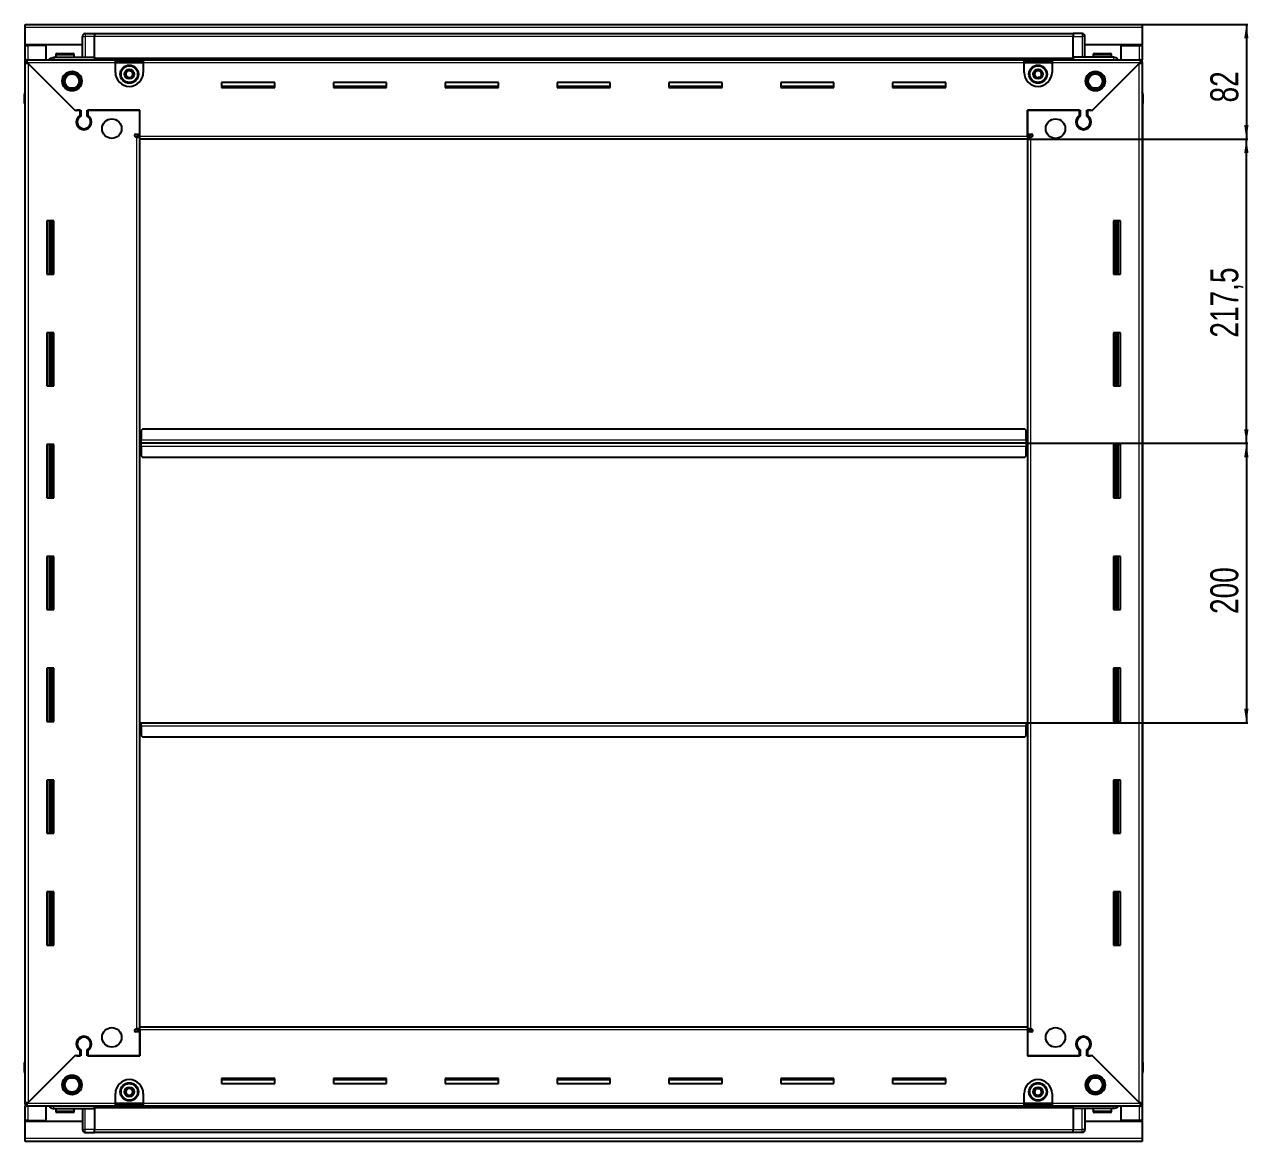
# Model space of a CAD drawing. Header units: millimetres. Extents: x 834 to 4245, y -510 to 2026.
# Drawn here: x 3369 to 4245, y 1077 to 1876 of the extents above; entities that cross this region are included whole.
import ezdxf

# ---------------------------------------------------------------- set-up
doc = ezdxf.new("R2010")
doc.units = ezdxf.units.MM
doc.layers.add('FORMAT', color=7, linetype='Continuous')
doc.styles.add('SLDTEXTSTYLE0', font='TXT', dxfattribs={"width": 0.75})
doc.dimstyles.new('SLDDIMSTYLE0', dxfattribs={"dimtxt": 20, "dimasz": 10, "dimexe": 0, "dimexo": 0.0625, "dimgap": 5, "dimtad": 2, "dimdec": 1, "dimrnd": 1e-09, "dimzin": 12, "dimdsep": 46, "dimtxsty": 'SLDTEXTSTYLE0', "dimsah": 1, "dimcen": 0.09, "dimadec": 0, "dimazin": 3, "dimtfac": 1, "dimtofl": 0, "dimtmove": 0, "dimatfit": 3, "dimfxl": 0, "dimfrac": 2, "dimtolj": 1, "dimtzin": 12, "dimarcsym": 0})

# ---------------------------------------------------------------- blocks, each defined once
blk = doc.blocks.new('_D_5')
at = {"layer": 'FORMAT'}
for p, q in [((4168.98, 1876.26), (4244.47, 1876.26)), ((4243.47, 1876.26), (4243.47, 1794.26)), ((4086.98, 1794.26), (4244.47, 1794.26))]:
    blk.add_line(p, q, dxfattribs=at)
for points in [[(4243.47, 1876.26), (4241.93, 1866.26), (4245.01, 1866.26)], [(4243.47, 1794.26), (4245.01, 1804.26), (4241.93, 1804.26)]]:
    blk.add_solid(points, dxfattribs=at)
at = {"layer": 'FORMAT', "insert": (4217.69, 1820.48), "char_height": 20, "attachment_point": 1, "rotation": 90, "style": 'SLDTEXTSTYLE0'}
blk.add_mtext('82', dxfattribs=at)
blk = doc.blocks.new('_D_6')
at = {"layer": 'FORMAT'}
for p, q in [((4086.98, 1794.26), (4244.47, 1794.26)), ((4243.47, 1576.76), (4243.47, 1794.26)), ((4085.98, 1576.76), (4244.47, 1576.76))]:
    blk.add_line(p, q, dxfattribs=at)
for points in [[(4243.47, 1794.26), (4241.93, 1784.26), (4245.01, 1784.26)], [(4243.47, 1576.76), (4245.01, 1586.76), (4241.93, 1586.76)]]:
    blk.add_solid(points, dxfattribs=at)
at = {"layer": 'FORMAT', "insert": (4217.69, 1652.26), "char_height": 20, "attachment_point": 1, "rotation": 90, "style": 'SLDTEXTSTYLE0'}
blk.add_mtext('217,5', dxfattribs=at)
blk = doc.blocks.new('_D_7')
at = {"layer": 'FORMAT'}
for p, q in [((4085.98, 1576.76), (4244.47, 1576.76)), ((4243.47, 1576.76), (4243.47, 1376.76)), ((4085.98, 1376.76), (4244.47, 1376.76))]:
    blk.add_line(p, q, dxfattribs=at)
for points in [[(4243.47, 1576.76), (4241.93, 1566.76), (4245.01, 1566.76)], [(4243.47, 1376.76), (4245.01, 1386.76), (4241.93, 1386.76)]]:
    blk.add_solid(points, dxfattribs=at)
at = {"layer": 'FORMAT', "insert": (4217.69, 1454.59), "char_height": 20, "attachment_point": 1, "rotation": 90, "style": 'SLDTEXTSTYLE0'}
blk.add_mtext('200', dxfattribs=at)

msp = doc.modelspace()

# ---------------------------------------------------------------- linework, layer by layer
at = {"color": 7, "linetype": 'Continuous', "lineweight": 25}
for p, q in [((3369.97, 1874.16), (3369.97, 1876.26)), ((3369.97, 1876.26), (4168.97, 1876.26)), ((3369.97, 1861.76), (3369.97, 1874.16)), ((4168.97, 1876.26), (4168.97, 1874.16)), ((4168.97, 1874.16), (4168.97, 1861.76)), ((3410.97, 1852.76), (3410.97, 1867.76)), ((3411.65, 1869.26), (3411.65, 1869.26)), ((3412.97, 1869.76), (3419.47, 1869.76)), ((3412.97, 1869.76), (3419.47, 1869.76)), ((3419.47, 1869.76), (3419.47, 1869.76)), ((3419.47, 1869.76), (3419.47, 1869.76)), ((3419.47, 1869.76), (3419.47, 1867.76)), ((4119.47, 1869.61), (3419.47, 1869.61)), ((3419.47, 1852.76), (3419.47, 1867.76)), ((4119.47, 1869.76), (4119.47, 1869.76)), ((4125.97, 1869.76), (4119.47, 1869.76)), ((4125.97, 1869.76), (4119.47, 1869.76)), ((4119.47, 1869.76), (4119.47, 1867.76)), ((4119.47, 1852.76), (4119.47, 1867.76)), ((4127.97, 1867.76), (4127.97, 1867.76)), ((4127.97, 1852.76), (4127.97, 1867.76)), ((3410.97, 1861.76), (3369.97, 1861.76)), ((3369.97, 1861.26), (3369.97, 1861.76)), ((3369.97, 1851.01), (3369.97, 1861.26)), ((3369.97, 1861.26), (3372.07, 1861.26)), ((3371.47, 1861.26), (3371.47, 1861.76)), ((3384.97, 1861.26), (3372.07, 1861.26)), ((3384.97, 1851.01), (3384.97, 1861.26)), ((4168.97, 1861.76), (4127.97, 1861.76)), ((4153.97, 1861.26), (4166.87, 1861.26)), ((4153.97, 1851.01), (4153.97, 1861.26)), ((4166.87, 1861.26), (4168.97, 1861.26)), ((4167.47, 1861.26), (4167.47, 1861.76)), ((4168.97, 1861.26), (4168.97, 1861.76)), ((4168.97, 1861.26), (4168.97, 1851.01)), ((3369.97, 1849.51), (3369.97, 1851.01)), ((3369.97, 1851.01), (3370.97, 1851.01)), ((3369.97, 1849.01), (3369.97, 1849.51)), ((3369.97, 1849.51), (3370.97, 1849.51)), ((3369.97, 1104.51), (3369.97, 1849.01)), ((3371.47, 1849.01), (3369.97, 1849.01)), ((3370.97, 1849.51), (3370.97, 1851.01)), ((3370.97, 1851.01), (3434.47, 1851.01)), ((3371.57, 1848.91), (3405.47, 1815.01)), ((3406.17, 1814.31), (3372.07, 1848.41)), ((3390.47, 1852.76), (3419.47, 1852.76)), ((3391.97, 1854.66), (3391.97, 1852.76)), ((3392.77, 1855.46), (3404.17, 1855.46)), ((3404.97, 1852.76), (3404.97, 1854.66)), ((3419.47, 1852.76), (3419.47, 1852.26)), ((3419.47, 1851.61), (4119.47, 1851.61)), ((3434.47, 1848.91), (3434.47, 1851.01)), ((3434.47, 1851.01), (3454.47, 1851.01)), ((3434.47, 1849.51), (3454.47, 1849.51)), ((3434.47, 1842.01), (3434.47, 1848.91)), ((3454.47, 1851.01), (4084.47, 1851.01)), ((3454.47, 1851.01), (3454.47, 1848.91)), ((3454.47, 1848.91), (3454.47, 1842.01)), ((4084.47, 1848.91), (4084.47, 1851.01)), ((4084.47, 1851.01), (4104.47, 1851.01)), ((4084.47, 1849.51), (4104.47, 1849.51)), ((4084.47, 1842.01), (4084.47, 1848.91)), ((4104.47, 1851.01), (4167.97, 1851.01)), ((4104.47, 1851.01), (4104.47, 1848.91)), ((4104.47, 1848.91), (4104.47, 1842.01)), ((4119.47, 1852.76), (4119.47, 1852.26)), ((4148.47, 1852.76), (4119.47, 1852.76)), ((4166.87, 1848.41), (4132.77, 1814.31)), ((4133.47, 1815.01), (4167.37, 1848.91)), ((4133.97, 1854.66), (4133.97, 1852.76)), ((4134.77, 1855.46), (4146.17, 1855.46)), ((4146.97, 1852.76), (4146.97, 1854.66)), ((4167.47, 1849.01), (4168.97, 1849.01)), ((4167.97, 1849.51), (4167.97, 1851.01)), ((4167.97, 1851.01), (4168.97, 1851.01)), ((4167.97, 1849.51), (4168.97, 1849.51)), ((4168.97, 1849.51), (4168.97, 1851.01)), ((4168.97, 1849.51), (4168.97, 1849.01)), ((4168.97, 1849.01), (4168.97, 1104.51)), ((3548.47, 1834.76), (3510.47, 1834.76)), ((3510.47, 1834.76), (3510.47, 1831.26)), ((3548.47, 1832.01), (3510.47, 1832.01)), ((3510.47, 1831.26), (3548.47, 1831.26)), ((3548.47, 1831.26), (3548.47, 1834.76)), ((3628.47, 1834.76), (3590.47, 1834.76)), ((3590.47, 1834.76), (3590.47, 1831.26)), ((3628.47, 1832.01), (3590.47, 1832.01)), ((3590.47, 1831.26), (3628.47, 1831.26)), ((3628.47, 1831.26), (3628.47, 1834.76)), ((3708.47, 1834.76), (3670.47, 1834.76)), ((3670.47, 1834.76), (3670.47, 1831.26)), ((3708.47, 1832.01), (3670.47, 1832.01)), ((3670.47, 1831.26), (3708.47, 1831.26)), ((3708.47, 1831.26), (3708.47, 1834.76)), ((3788.47, 1834.76), (3750.47, 1834.76)), ((3750.47, 1834.76), (3750.47, 1831.26)), ((3788.47, 1832.01), (3750.47, 1832.01)), ((3750.47, 1831.26), (3788.47, 1831.26)), ((3788.47, 1831.26), (3788.47, 1834.76)), ((3868.47, 1834.76), (3830.47, 1834.76)), ((3830.47, 1834.76), (3830.47, 1831.26)), ((3868.47, 1832.01), (3830.47, 1832.01)), ((3830.47, 1831.26), (3868.47, 1831.26)), ((3868.47, 1831.26), (3868.47, 1834.76)), ((3948.47, 1834.76), (3910.47, 1834.76)), ((3910.47, 1834.76), (3910.47, 1831.26)), ((3948.47, 1832.01), (3910.47, 1832.01)), ((3910.47, 1831.26), (3948.47, 1831.26)), ((3948.47, 1831.26), (3948.47, 1834.76)), ((4028.47, 1834.76), (3990.47, 1834.76)), ((3990.47, 1834.76), (3990.47, 1831.26)), ((4028.47, 1832.01), (3990.47, 1832.01)), ((3990.47, 1831.26), (4028.47, 1831.26)), ((4028.47, 1831.26), (4028.47, 1834.76)), ((3369.47, 1826.26), (3369.47, 1819.76)), ((3369.47, 1819.76), (3369.47, 1826.26)), ((4168.97, 1827.58), (4168.97, 1827.58)), ((4169.47, 1826.26), (4169.47, 1819.76)), ((4169.47, 1819.76), (4169.47, 1826.26)), ((3369.47, 1819.76), (3369.47, 1819.76)), ((3369.97, 1819.76), (3369.47, 1819.76)), ((3369.62, 1819.76), (3369.62, 1133.76)), ((3405.47, 1815.01), (3409.67, 1815.01)), ((3406.87, 1815.01), (3406.17, 1814.31)), ((3408.97, 1815.01), (3406.87, 1815.01)), ((3408.97, 1815.01), (3408.97, 1811.12)), ((3409.67, 1815.01), (3409.67, 1810.72)), ((3414.27, 1815.01), (3451.97, 1815.01)), ((3414.27, 1810.72), (3414.27, 1815.01)), ((3414.97, 1811.12), (3414.97, 1815.01)), ((3451.97, 1815.01), (3414.97, 1815.01)), ((3451.97, 1796.36), (3451.97, 1815.01)), ((3451.97, 1797.76), (3451.97, 1815.01)), ((4086.97, 1815.01), (4124.67, 1815.01)), ((4086.97, 1796.36), (4086.97, 1815.01)), ((4086.97, 1815.01), (4086.97, 1797.76)), ((4123.97, 1815.01), (4086.97, 1815.01)), ((4123.97, 1815.01), (4123.97, 1811.12)), ((4124.67, 1815.01), (4124.67, 1810.72)), ((4129.27, 1815.01), (4133.47, 1815.01)), ((4129.27, 1810.72), (4129.27, 1815.01)), ((4132.07, 1815.01), (4129.97, 1815.01)), ((4129.97, 1811.12), (4129.97, 1815.01)), ((4132.77, 1814.31), (4132.07, 1815.01)), ((4168.97, 1819.76), (4169.47, 1819.76)), ((4169.32, 1133.76), (4169.32, 1819.76)), ((4169.47, 1819.76), (4169.47, 1819.76)), ((4169.47, 1819.76), (4169.47, 1819.76)), ((3409.97, 1802.14), (3409.97, 1801.38)), ((3449.12, 1797.76), (3451.97, 1797.76)), ((3449.87, 1795.76), (3449.12, 1795.76)), ((3449.87, 1795.76), (3451.97, 1795.76)), ((3451.97, 1796.76), (3449.97, 1796.76)), ((3449.97, 1796.76), (3449.97, 1795.76)), ((3451.97, 1794.26), (3451.97, 1796.36)), ((4086.97, 1797.76), (4089.82, 1797.76)), ((4088.97, 1796.76), (4086.97, 1796.76)), ((4086.97, 1796.36), (4086.97, 1794.26)), ((4086.97, 1795.76), (4089.07, 1795.76)), ((4088.97, 1795.76), (4088.97, 1796.76)), ((4089.82, 1795.76), (4089.07, 1795.76)), ((4128.97, 1802.14), (4128.97, 1801.38)), ((4086.97, 1794.26), (3451.97, 1794.26)), ((3451.97, 1159.26), (3451.97, 1794.26)), ((4086.97, 1794.26), (4086.97, 1159.26)), ((3390.47, 1735.76), (3385.47, 1735.76)), ((3385.47, 1735.76), (3385.47, 1697.76)), ((3387.62, 1697.76), (3387.62, 1735.76)), ((3389.41, 1697.76), (3389.41, 1735.76)), ((3389.45, 1697.76), (3389.45, 1735.76)), ((3390.47, 1697.76), (3390.47, 1735.76)), ((4148.47, 1735.76), (4148.47, 1697.76)), ((4153.47, 1735.76), (4148.47, 1735.76)), ((4149.5, 1735.76), (4149.5, 1697.76)), ((4149.53, 1735.76), (4149.53, 1697.76)), ((4151.32, 1735.76), (4151.32, 1697.76)), ((4153.47, 1697.76), (4153.47, 1735.76)), ((3385.47, 1697.76), (3390.47, 1697.76)), ((4148.47, 1697.76), (4153.47, 1697.76)), ((3390.47, 1655.76), (3385.47, 1655.76)), ((3385.47, 1655.76), (3385.47, 1617.76)), ((3387.62, 1617.76), (3387.62, 1655.76)), ((3389.41, 1617.76), (3389.41, 1655.76)), ((3389.45, 1617.76), (3389.45, 1655.76)), ((3390.47, 1617.76), (3390.47, 1655.76)), ((4148.47, 1655.76), (4148.47, 1617.76)), ((4153.47, 1655.76), (4148.47, 1655.76)), ((4149.5, 1655.76), (4149.5, 1617.76)), ((4149.53, 1655.76), (4149.53, 1617.76)), ((4151.32, 1655.76), (4151.32, 1617.76)), ((4153.47, 1617.76), (4153.47, 1655.76)), ((3385.47, 1617.76), (3390.47, 1617.76)), ((4148.47, 1617.76), (4153.47, 1617.76)), ((3453.97, 1586.76), (3452.97, 1585.76)), ((3452.97, 1585.76), (3452.97, 1578.86)), ((4084.97, 1586.76), (3453.97, 1586.76)), ((4085.97, 1585.76), (4084.97, 1586.76)), ((4085.97, 1578.86), (4085.97, 1585.76)), ((3452.72, 1576.76), (3451.97, 1576.76)), ((3452.97, 1579.61), (3452.72, 1579.61)), ((3452.72, 1579.61), (3452.72, 1576.76)), ((3452.72, 1576.76), (3452.72, 1573.91)), ((3452.97, 1576.76), (3452.97, 1578.86)), ((3452.97, 1574.66), (3452.97, 1576.76)), ((4085.97, 1576.76), (3452.97, 1576.76)), ((4086.22, 1579.61), (4085.97, 1579.61)), ((4085.97, 1578.86), (4085.97, 1576.76)), ((4085.97, 1576.76), (4085.97, 1574.66)), ((4086.22, 1576.76), (4086.22, 1579.61)), ((4086.22, 1573.91), (4086.22, 1576.76)), ((4086.97, 1576.76), (4086.22, 1576.76)), ((3390.47, 1575.76), (3385.47, 1575.76)), ((3385.47, 1575.76), (3385.47, 1537.76)), ((3387.62, 1537.76), (3387.62, 1575.76)), ((3389.41, 1537.76), (3389.41, 1575.76)), ((3389.45, 1537.76), (3389.45, 1575.76)), ((3390.47, 1537.76), (3390.47, 1575.76)), ((3452.72, 1573.91), (3452.97, 1573.91)), ((3452.97, 1574.66), (3452.97, 1567.76)), ((3452.97, 1567.76), (3453.97, 1566.76)), ((4084.97, 1566.76), (4085.97, 1567.76)), ((4085.97, 1567.76), (4085.97, 1574.66)), ((4085.97, 1573.91), (4086.22, 1573.91)), ((4148.47, 1575.76), (4148.47, 1537.76)), ((4153.47, 1575.76), (4148.47, 1575.76)), ((4149.5, 1575.76), (4149.5, 1537.76)), ((4149.53, 1575.76), (4149.53, 1537.76)), ((4151.32, 1575.76), (4151.32, 1537.76)), ((4153.47, 1537.76), (4153.47, 1575.76)), ((3453.97, 1566.76), (4084.97, 1566.76)), ((3385.47, 1537.76), (3390.47, 1537.76)), ((4148.47, 1537.76), (4153.47, 1537.76)), ((3390.47, 1495.76), (3385.47, 1495.76)), ((3385.47, 1495.76), (3385.47, 1457.76)), ((3387.62, 1457.76), (3387.62, 1495.76)), ((3389.41, 1457.76), (3389.41, 1495.76)), ((3389.45, 1457.76), (3389.45, 1495.76)), ((3390.47, 1457.76), (3390.47, 1495.76)), ((4148.47, 1495.76), (4148.47, 1457.76)), ((4153.47, 1495.76), (4148.47, 1495.76)), ((4149.5, 1495.76), (4149.5, 1457.76)), ((4149.53, 1495.76), (4149.53, 1457.76)), ((4151.32, 1495.76), (4151.32, 1457.76)), ((4153.47, 1457.76), (4153.47, 1495.76)), ((3385.47, 1457.76), (3390.47, 1457.76)), ((4148.47, 1457.76), (4153.47, 1457.76)), ((3390.47, 1415.76), (3385.47, 1415.76)), ((3385.47, 1415.76), (3385.47, 1377.76)), ((3387.62, 1377.76), (3387.62, 1415.76)), ((3389.41, 1377.76), (3389.41, 1415.76)), ((3389.45, 1377.76), (3389.45, 1415.76)), ((3390.47, 1377.76), (3390.47, 1415.76)), ((4148.47, 1415.76), (4148.47, 1377.76)), ((4153.47, 1415.76), (4148.47, 1415.76)), ((4149.5, 1415.76), (4149.5, 1377.76)), ((4149.53, 1415.76), (4149.53, 1377.76)), ((4151.32, 1415.76), (4151.32, 1377.76)), ((4153.47, 1377.76), (4153.47, 1415.76)), ((3385.47, 1377.76), (3390.47, 1377.76)), ((3451.97, 1376.76), (3452.72, 1376.76)), ((3452.72, 1376.76), (3452.72, 1373.91)), ((3452.97, 1374.66), (3452.97, 1376.76)), ((3452.97, 1376.76), (4085.97, 1376.76)), ((3452.97, 1374.66), (3452.97, 1367.76)), ((4085.97, 1376.76), (4085.97, 1374.66)), ((4085.97, 1367.76), (4085.97, 1374.66)), ((4086.22, 1373.91), (4086.22, 1376.76)), ((4086.22, 1376.76), (4086.97, 1376.76)), ((4148.47, 1377.76), (4153.47, 1377.76)), ((3452.72, 1373.91), (3452.97, 1373.91)), ((3452.97, 1367.76), (3453.97, 1366.76)), ((3453.97, 1366.76), (4084.97, 1366.76)), ((4084.97, 1366.76), (4085.97, 1367.76)), ((4085.97, 1373.91), (4086.22, 1373.91)), ((3390.47, 1335.76), (3385.47, 1335.76)), ((3385.47, 1335.76), (3385.47, 1297.76)), ((3387.62, 1297.76), (3387.62, 1335.76)), ((3389.41, 1297.76), (3389.41, 1335.76)), ((3389.45, 1297.76), (3389.45, 1335.76)), ((3390.47, 1297.76), (3390.47, 1335.76)), ((4148.47, 1335.76), (4148.47, 1297.76)), ((4153.47, 1335.76), (4148.47, 1335.76)), ((4149.5, 1335.76), (4149.5, 1297.76)), ((4149.53, 1335.76), (4149.53, 1297.76)), ((4151.32, 1335.76), (4151.32, 1297.76)), ((4153.47, 1297.76), (4153.47, 1335.76)), ((3385.47, 1297.76), (3390.47, 1297.76)), ((4148.47, 1297.76), (4153.47, 1297.76)), ((3390.47, 1255.76), (3385.47, 1255.76)), ((3385.47, 1255.76), (3385.47, 1217.76)), ((3387.62, 1217.76), (3387.62, 1255.76)), ((3389.41, 1217.76), (3389.41, 1255.76)), ((3389.45, 1217.76), (3389.45, 1255.76)), ((3390.47, 1217.76), (3390.47, 1255.76)), ((4148.47, 1255.76), (4148.47, 1217.76)), ((4153.47, 1255.76), (4148.47, 1255.76)), ((4149.5, 1255.76), (4149.5, 1217.76)), ((4149.53, 1255.76), (4149.53, 1217.76)), ((4151.32, 1255.76), (4151.32, 1217.76)), ((4153.47, 1217.76), (4153.47, 1255.76)), ((3385.47, 1217.76), (3390.47, 1217.76)), ((4148.47, 1217.76), (4153.47, 1217.76)), ((3449.12, 1157.76), (3449.87, 1157.76)), ((3451.97, 1155.76), (3449.12, 1155.76)), ((3451.97, 1157.76), (3449.87, 1157.76)), ((3449.97, 1157.76), (3449.97, 1156.76)), ((3449.97, 1156.76), (3451.97, 1156.76)), ((3451.97, 1159.26), (4086.97, 1159.26)), ((3451.97, 1157.16), (3451.97, 1159.26)), ((3451.97, 1157.16), (3451.97, 1138.51)), ((3451.97, 1138.51), (3451.97, 1155.76)), ((4086.97, 1159.26), (4086.97, 1157.16)), ((4089.07, 1157.76), (4086.97, 1157.76)), ((4086.97, 1157.16), (4086.97, 1138.51)), ((4086.97, 1156.76), (4088.97, 1156.76)), ((4086.97, 1155.76), (4086.97, 1138.51)), ((4089.82, 1155.76), (4086.97, 1155.76)), ((4088.97, 1156.76), (4088.97, 1157.76)), ((4089.07, 1157.76), (4089.82, 1157.76)), ((3409.97, 1152.13), (3409.97, 1151.37)), ((4128.97, 1152.13), (4128.97, 1151.37)), ((3405.47, 1138.51), (3371.57, 1104.61)), ((3372.07, 1105.11), (3406.17, 1139.21)), ((3409.67, 1138.51), (3405.47, 1138.51)), ((3406.17, 1139.21), (3406.87, 1138.51)), ((3406.87, 1138.51), (3408.97, 1138.51)), ((3408.97, 1142.4), (3408.97, 1138.51)), ((3409.67, 1142.79), (3409.67, 1138.51)), ((3414.27, 1138.51), (3414.27, 1142.79)), ((3451.97, 1138.51), (3414.27, 1138.51)), ((3414.97, 1138.51), (3414.97, 1142.4)), ((3414.97, 1138.51), (3451.97, 1138.51)), ((4124.67, 1138.51), (4086.97, 1138.51)), ((4086.97, 1138.51), (4123.97, 1138.51)), ((4123.97, 1142.4), (4123.97, 1138.51)), ((4124.67, 1142.79), (4124.67, 1138.51)), ((4129.27, 1138.51), (4129.27, 1142.79)), ((4133.47, 1138.51), (4129.27, 1138.51)), ((4129.97, 1138.51), (4129.97, 1142.4)), ((4129.97, 1138.51), (4132.07, 1138.51)), ((4132.07, 1138.51), (4132.77, 1139.21)), ((4132.77, 1139.21), (4166.87, 1105.11)), ((4167.37, 1104.61), (4133.47, 1138.51)), ((3369.47, 1133.76), (3369.47, 1133.76)), ((3369.47, 1127.26), (3369.47, 1133.76)), ((3369.47, 1133.76), (3369.47, 1133.76)), ((3369.47, 1133.76), (3369.47, 1127.26)), ((3369.97, 1133.76), (3369.47, 1133.76)), ((4168.97, 1133.76), (4169.47, 1133.76)), ((4169.47, 1133.76), (4169.47, 1133.76)), ((4169.47, 1127.26), (4169.47, 1133.76)), ((4169.47, 1133.76), (4169.47, 1127.26)), ((3369.97, 1125.93), (3369.97, 1125.93)), ((3548.47, 1122.26), (3510.47, 1122.26)), ((3510.47, 1122.26), (3510.47, 1118.76)), ((3510.47, 1121.51), (3548.47, 1121.51)), ((3548.47, 1118.76), (3548.47, 1122.26)), ((3628.47, 1122.26), (3590.47, 1122.26)), ((3590.47, 1122.26), (3590.47, 1118.76)), ((3590.47, 1121.51), (3628.47, 1121.51)), ((3628.47, 1118.76), (3628.47, 1122.26)), ((3708.47, 1122.26), (3670.47, 1122.26)), ((3670.47, 1122.26), (3670.47, 1118.76)), ((3670.47, 1121.51), (3708.47, 1121.51)), ((3708.47, 1118.76), (3708.47, 1122.26)), ((3788.47, 1122.26), (3750.47, 1122.26)), ((3750.47, 1122.26), (3750.47, 1118.76)), ((3750.47, 1121.51), (3788.47, 1121.51)), ((3788.47, 1118.76), (3788.47, 1122.26)), ((3868.47, 1122.26), (3830.47, 1122.26)), ((3830.47, 1122.26), (3830.47, 1118.76)), ((3830.47, 1121.51), (3868.47, 1121.51)), ((3868.47, 1118.76), (3868.47, 1122.26)), ((3948.47, 1122.26), (3910.47, 1122.26)), ((3910.47, 1122.26), (3910.47, 1118.76)), ((3910.47, 1121.51), (3948.47, 1121.51)), ((3948.47, 1118.76), (3948.47, 1122.26)), ((4028.47, 1122.26), (3990.47, 1122.26)), ((3990.47, 1122.26), (3990.47, 1118.76)), ((3990.47, 1121.51), (4028.47, 1121.51)), ((4028.47, 1118.76), (4028.47, 1122.26)), ((3510.47, 1118.76), (3548.47, 1118.76)), ((3590.47, 1118.76), (3628.47, 1118.76)), ((3670.47, 1118.76), (3708.47, 1118.76)), ((3750.47, 1118.76), (3788.47, 1118.76)), ((3830.47, 1118.76), (3868.47, 1118.76)), ((3910.47, 1118.76), (3948.47, 1118.76)), ((3990.47, 1118.76), (4028.47, 1118.76)), ((3369.97, 1104.01), (3369.97, 1104.51)), ((3371.47, 1104.51), (3369.97, 1104.51)), ((3369.97, 1104.01), (3369.97, 1102.51)), ((3370.97, 1104.01), (3369.97, 1104.01)), ((3370.97, 1104.01), (3370.97, 1102.51)), ((3434.47, 1104.61), (3434.47, 1111.51)), ((3434.47, 1102.51), (3434.47, 1104.61)), ((3454.47, 1104.01), (3434.47, 1104.01)), ((3454.47, 1111.51), (3454.47, 1104.61)), ((3454.47, 1104.61), (3454.47, 1102.51)), ((4084.47, 1104.61), (4084.47, 1111.51)), ((4084.47, 1102.51), (4084.47, 1104.61)), ((4104.47, 1104.01), (4084.47, 1104.01)), ((4104.47, 1111.51), (4104.47, 1104.61)), ((4104.47, 1104.61), (4104.47, 1102.51)), ((4167.47, 1104.51), (4168.97, 1104.51)), ((4167.97, 1104.01), (4167.97, 1102.51)), ((4168.97, 1104.01), (4167.97, 1104.01)), ((4168.97, 1104.51), (4168.97, 1104.01)), ((4168.97, 1104.01), (4168.97, 1102.51)), ((3369.97, 1092.26), (3369.97, 1102.51)), ((3370.97, 1102.51), (3369.97, 1102.51)), ((3434.47, 1102.51), (3370.97, 1102.51)), ((3384.97, 1092.26), (3384.97, 1102.51)), ((3390.47, 1100.76), (3419.47, 1100.76)), ((3391.97, 1100.76), (3391.97, 1098.86)), ((3396.55, 1098.06), (3392.77, 1098.06)), ((3404.17, 1098.06), (3396.55, 1098.06)), ((3404.97, 1098.86), (3404.97, 1100.76)), ((3410.97, 1100.76), (3410.97, 1085.76)), ((4119.47, 1101.91), (3419.47, 1101.91)), ((3419.47, 1100.76), (3419.47, 1101.26)), ((3419.47, 1100.76), (3419.47, 1085.76)), ((3454.47, 1102.51), (3434.47, 1102.51)), ((4084.47, 1102.51), (3454.47, 1102.51)), ((4104.47, 1102.51), (4084.47, 1102.51)), ((4167.97, 1102.51), (4104.47, 1102.51)), ((4119.47, 1100.76), (4119.47, 1101.26)), ((4148.47, 1100.76), (4119.47, 1100.76)), ((4119.47, 1100.76), (4119.47, 1085.76)), ((4127.97, 1100.76), (4127.97, 1085.76)), ((4133.97, 1100.76), (4133.97, 1098.86)), ((4141.77, 1098.06), (4134.77, 1098.06)), ((4146.17, 1098.06), (4141.77, 1098.06)), ((4146.97, 1098.86), (4146.97, 1100.76)), ((4153.97, 1092.26), (4153.97, 1102.51)), ((4168.97, 1102.51), (4167.97, 1102.51)), ((4168.97, 1102.51), (4168.97, 1092.26)), ((3372.07, 1092.26), (3369.97, 1092.26)), ((3369.97, 1091.76), (3369.97, 1092.26)), ((3369.97, 1079.36), (3369.97, 1091.76)), ((3369.97, 1091.76), (3410.97, 1091.76)), ((3371.47, 1091.76), (3371.47, 1092.26)), ((3372.07, 1092.26), (3384.97, 1092.26)), ((3410.97, 1085.76), (3410.97, 1085.76)), ((3419.47, 1083.76), (3419.47, 1085.76)), ((4119.47, 1083.76), (4119.47, 1085.76)), ((4127.97, 1091.76), (4168.97, 1091.76)), ((4166.87, 1092.26), (4153.97, 1092.26)), ((4168.97, 1092.26), (4166.87, 1092.26)), ((4167.47, 1091.76), (4167.47, 1092.26)), ((4168.97, 1091.76), (4168.97, 1092.26)), ((4168.97, 1091.76), (4168.97, 1079.36)), ((3369.97, 1077.26), (3369.97, 1079.36)), ((4168.97, 1077.26), (3369.97, 1077.26)), ((3412.97, 1083.76), (3419.47, 1083.76)), ((3412.97, 1083.76), (3419.47, 1083.76)), ((3419.47, 1083.91), (4119.47, 1083.91)), ((3419.47, 1083.76), (3419.47, 1083.76)), ((4119.47, 1083.76), (4119.47, 1083.76)), ((4125.97, 1083.76), (4119.47, 1083.76)), ((4119.47, 1083.76), (4119.47, 1083.76)), ((4125.97, 1083.76), (4119.47, 1083.76)), ((4127.3, 1084.26), (4127.3, 1084.26)), ((4168.97, 1079.36), (4168.97, 1077.26))]:
    msp.add_line(p, q, dxfattribs=at)
at = {"color": 8, "linetype": 'Continuous', "lineweight": 18}
for p, q in [((4168.97, 1874.16), (3369.97, 1874.16)), ((3410.97, 1867.76), (3412.97, 1867.76)), ((3412.97, 1869.76), (3412.97, 1867.76)), ((3412.97, 1867.76), (3412.97, 1852.76)), ((3419.47, 1867.76), (3412.97, 1867.76)), ((4119.47, 1867.61), (3419.47, 1867.61)), ((4119.47, 1867.76), (4125.97, 1867.76)), ((4125.97, 1869.76), (4125.97, 1867.76)), ((4125.97, 1867.76), (4125.97, 1852.76)), ((4127.97, 1867.76), (4125.97, 1867.76)), ((3372.07, 1861.26), (3372.07, 1861.76)), ((3372.07, 1851.01), (3372.07, 1861.26)), ((4166.87, 1861.76), (4166.87, 1861.26)), ((4166.87, 1861.26), (4166.87, 1851.01)), ((3434.47, 1848.91), (3371.57, 1848.91)), ((3372.07, 1848.41), (3372.07, 1105.11)), ((3391.97, 1854.66), (3404.97, 1854.66)), ((4119.47, 1852.26), (3419.47, 1852.26)), ((4119.47, 1851.02), (3419.47, 1851.02)), ((3434.47, 1848.91), (3454.47, 1848.91)), ((4084.47, 1848.91), (3454.47, 1848.91)), ((4084.47, 1848.91), (4104.47, 1848.91)), ((4167.37, 1848.91), (4104.47, 1848.91)), ((4133.97, 1854.66), (4146.97, 1854.66)), ((4166.87, 1105.11), (4166.87, 1848.41)), ((3369.97, 1826.26), (3369.47, 1826.26)), ((4168.97, 1826.26), (4169.47, 1826.26)), ((3449.87, 1157.76), (3449.87, 1795.76)), ((3451.97, 1796.36), (4086.97, 1796.36)), ((4089.07, 1795.76), (4089.07, 1157.76)), ((3386.97, 1735.76), (3386.97, 1697.76)), ((3388.21, 1735.76), (3388.21, 1697.76)), ((4150.74, 1697.76), (4150.74, 1735.76)), ((4151.97, 1697.76), (4151.97, 1735.76)), ((3386.97, 1655.76), (3386.97, 1617.76)), ((3388.21, 1655.76), (3388.21, 1617.76)), ((4150.74, 1617.76), (4150.74, 1655.76)), ((4151.97, 1617.76), (4151.97, 1655.76)), ((4085.97, 1578.86), (3452.97, 1578.86)), ((3386.97, 1575.76), (3386.97, 1537.76)), ((3388.21, 1575.76), (3388.21, 1537.76)), ((3452.97, 1574.66), (4085.97, 1574.66)), ((4150.74, 1537.76), (4150.74, 1575.76)), ((4151.97, 1537.76), (4151.97, 1575.76)), ((3386.97, 1495.76), (3386.97, 1457.76)), ((3388.21, 1495.76), (3388.21, 1457.76)), ((4150.74, 1457.76), (4150.74, 1495.76)), ((4151.97, 1457.76), (4151.97, 1495.76)), ((3386.97, 1415.76), (3386.97, 1377.76)), ((3388.21, 1415.76), (3388.21, 1377.76)), ((4150.74, 1377.76), (4150.74, 1415.76)), ((4151.97, 1377.76), (4151.97, 1415.76)), ((3452.97, 1374.66), (4085.97, 1374.66)), ((3386.97, 1335.76), (3386.97, 1297.76)), ((3388.21, 1335.76), (3388.21, 1297.76)), ((4150.74, 1297.76), (4150.74, 1335.76)), ((4151.97, 1297.76), (4151.97, 1335.76)), ((3386.97, 1255.76), (3386.97, 1217.76)), ((3388.21, 1255.76), (3388.21, 1217.76)), ((4150.74, 1217.76), (4150.74, 1255.76)), ((4151.97, 1217.76), (4151.97, 1255.76)), ((4086.97, 1157.16), (3451.97, 1157.16)), ((3369.97, 1127.26), (3369.47, 1127.26)), ((4168.97, 1127.26), (4169.47, 1127.26)), ((3371.57, 1104.61), (3434.47, 1104.61)), ((3454.47, 1104.61), (3434.47, 1104.61)), ((3454.47, 1104.61), (4084.47, 1104.61)), ((4104.47, 1104.61), (4084.47, 1104.61)), ((4104.47, 1104.61), (4167.37, 1104.61)), ((3372.07, 1092.26), (3372.07, 1102.51)), ((3396.28, 1098.86), (3391.97, 1098.86)), ((3404.97, 1098.86), (3396.28, 1098.86)), ((3412.97, 1085.76), (3412.97, 1100.76)), ((3419.47, 1102.49), (4119.47, 1102.49)), ((3419.47, 1101.26), (4119.47, 1101.26)), ((4125.97, 1085.76), (4125.97, 1100.76)), ((4141.95, 1098.86), (4133.97, 1098.86)), ((4146.97, 1098.86), (4141.95, 1098.86)), ((4166.87, 1102.51), (4166.87, 1092.26)), ((3372.07, 1091.76), (3372.07, 1092.26)), ((3410.97, 1085.76), (3412.97, 1085.76)), ((3419.47, 1085.76), (3412.97, 1085.76)), ((3412.97, 1083.76), (3412.97, 1085.76)), ((3419.47, 1085.91), (4119.47, 1085.91)), ((4119.47, 1085.76), (4125.97, 1085.76)), ((4127.97, 1085.76), (4125.97, 1085.76)), ((4125.97, 1083.76), (4125.97, 1085.76)), ((4166.87, 1092.26), (4166.87, 1091.76)), ((4168.97, 1079.36), (3369.97, 1079.36))]:
    msp.add_line(p, q, dxfattribs=at)
at = {"color": 7, "linetype": 'Continuous', "lineweight": 25}
for centre, radius in [((3403.47, 1835.76), 7), ((3403.47, 1835.76), 6.02), ((3403.47, 1835.76), 5.1), ((3444.47, 1840.76), 6.5), ((3444.47, 1840.76), 3.46), ((4094.47, 1840.76), 6.5), ((4094.47, 1840.76), 3.46), ((4135.47, 1835.76), 7), ((4135.47, 1835.76), 6.02), ((4135.47, 1835.76), 5.1), ((3431.97, 1801.76), 7), ((4106.97, 1801.76), 7), ((3431.97, 1151.76), 7), ((4106.97, 1151.76), 7), ((3403.47, 1117.76), 7), ((3403.47, 1117.76), 6.03), ((3403.47, 1117.76), 5.1), ((4135.47, 1117.76), 7), ((4135.47, 1117.76), 6.03), ((4135.47, 1117.76), 5.1), ((3444.47, 1112.76), 6.5), ((3444.47, 1112.76), 3.46), ((4094.47, 1112.76), 6.5), ((4094.47, 1112.76), 3.46)]:
    msp.add_circle(centre, radius, dxfattribs=at)
at = {"color": 8, "linetype": 'Continuous', "lineweight": 18}
for centre in [(3444.47, 1840.76), (4094.47, 1840.76), (3444.47, 1112.76), (4094.47, 1112.76)]:
    msp.add_circle(centre, 5.7, dxfattribs=at)
at = {"color": 7, "linetype": 'Continuous', "lineweight": 25}
for centre, radius, start, end in [((3412.97, 1867.76), 2, 90, 180), ((3412.97, 1867.76), 2, 123.94202, 131.40962), ((3412.97, 1867.76), 2, 90, 108.58003), ((4125.97, 1867.76), 2, 0, 90), ((4125.97, 1867.76), 2, 0, 90), ((3392.77, 1854.66), 0.8, 90, 180), ((3404.17, 1854.66), 0.8, 0, 90), ((3410.77, 1852.96), 0.2, 270, 0), ((4128.17, 1852.96), 0.2, 180, 270), ((4134.77, 1854.66), 0.8, 90, 180), ((4146.17, 1854.66), 0.8, 0, 90), ((3444.47, 1842.01), 10, 180, 270), ((3444.47, 1840.76), 2.5, 134.01559, 194.01559), ((3444.47, 1840.76), 2.5, 194.01559, 254.01559), ((3444.47, 1840.76), 2.5, 74.01559, 134.01559), ((3444.47, 1840.76), 2.5, 254.01559, 314.01559), ((3444.47, 1842.01), 10, 270, 0), ((3444.47, 1840.76), 2.5, 14.01559, 74.01559), ((3444.47, 1840.76), 2.5, 314.01559, 14.01559), ((4094.47, 1842.01), 10, 180, 270), ((4094.47, 1840.76), 2.5, 160.11158, 220.11158), ((4094.47, 1840.76), 2.5, 100.11158, 160.11158), ((4094.47, 1840.76), 2.5, 220.11158, 280.11158), ((4094.47, 1840.76), 2.5, 40.11158, 100.11158), ((4094.47, 1842.01), 10, 270, 0), ((4094.47, 1840.76), 2.5, 280.11158, 340.11158), ((4094.47, 1840.76), 2.5, 340.11158, 40.11158), ((3371.47, 1826.26), 2, 138.59038, 180), ((4167.47, 1826.26), 2, 33.78451, 41.40962), ((4167.47, 1826.26), 2, 0, 41.39416), ((4167.47, 1826.26), 2, 0, 19.56674), ((3411.97, 1806.51), 5.5, 123.05573, 56.94427), ((3411.97, 1806.51), 4.8, 118.63099, 61.36901), ((4126.97, 1806.51), 5.5, 123.05573, 56.94427), ((4126.97, 1806.51), 4.8, 118.63099, 61.36901), ((3449.12, 1796.76), 1, 90, 270), ((4089.82, 1796.76), 1, 270, 90), ((3449.12, 1156.76), 1, 90, 270), ((4089.82, 1156.76), 1, 270, 90), ((3411.97, 1147.01), 5.5, 303.05573, 236.94427), ((3411.97, 1147.01), 4.8, 298.63099, 241.36901), ((4126.97, 1147.01), 5.5, 303.05573, 236.94427), ((4126.97, 1147.01), 4.8, 298.63099, 241.36901), ((3371.47, 1127.26), 2, 180, 221.39416), ((3444.47, 1111.51), 10, 90, 180), ((3444.47, 1111.51), 10, 0, 90), ((4094.47, 1111.51), 10, 90, 180), ((4094.47, 1111.51), 10, 0, 90), ((4167.47, 1127.26), 2, 318.59038, 0), ((3444.47, 1112.76), 2.5, 127.47401, 187.47401), ((3444.47, 1112.76), 2.5, 187.47401, 247.47401), ((3444.47, 1112.76), 2.5, 67.47401, 127.47401), ((3444.47, 1112.76), 2.5, 7.47401, 67.47401), ((3444.47, 1112.76), 2.5, 307.47401, 7.47401), ((4094.47, 1112.76), 2.5, 147.04236, 207.04236), ((4094.47, 1112.76), 2.5, 87.04236, 147.04236), ((4094.47, 1112.76), 2.5, 27.04236, 87.04236), ((4094.47, 1112.76), 2.5, 327.04236, 27.04236), ((3444.47, 1112.76), 2.5, 247.47401, 307.47401), ((4094.47, 1112.76), 2.5, 207.04236, 267.04236), ((4094.47, 1112.76), 2.5, 267.04236, 327.04236), ((3392.77, 1098.86), 0.8, 180, 270), ((3404.17, 1098.86), 0.8, 270, 360), ((3410.77, 1100.56), 0.2, 0, 90), ((4128.17, 1100.56), 0.2, 90, 180), ((4134.77, 1098.86), 0.8, 180, 270), ((4146.17, 1098.86), 0.8, 270, 0), ((3412.97, 1085.76), 2, 180, 270), ((3412.97, 1085.76), 2, 180, 270), ((4125.97, 1085.76), 2, 270, 0), ((4125.97, 1085.76), 2, 311.40962, 360)]:
    msp.add_arc(centre, radius, start, end, dxfattribs=at)
for points, knots in [([(3369.97, 1849.01), (3370, 1848.96), (3370.05, 1848.87), (3370.44, 1848.74), (3371, 1848.61), (3371.58, 1848.5), (3371.95, 1848.43), (3372.07, 1848.41)], [0, 0, 0, 0, 0.230255, 0.448522, 0.666786, 0.88505, 1, 1, 1, 1]), ([(3371.57, 1848.91), (3371.53, 1849.16), (3371.44, 1849.65), (3371.3, 1850.3), (3371.17, 1850.76), (3371.06, 1850.98), (3371, 1851), (3370.97, 1851.01)], [0, 0, 0, 0, 0.230255, 0.448522, 0.666786, 0.88505, 1, 1, 1, 1]), ([(3387.26, 1851.01), (3387.38, 1851.21), (3387.76, 1851.86), (3388.92, 1852.57), (3389.95, 1852.69), (3390.47, 1852.76)], [0, 0, 0, 0, 0.18225, 0.591125, 1, 1, 1, 1]), ([(3419.47, 1852.76), (3419.47, 1852.72), (3419.47, 1852.64), (3419.47, 1852.02), (3419.47, 1851.47), (3419.47, 1851.09), (3419.47, 1851.08)], [0, 0, 0, 0, 0.3302662, 0.6605324, 0.9907986, 1, 1, 1, 1]), ([(4119.47, 1852.76), (4119.47, 1852.72), (4119.47, 1852.64), (4119.47, 1852.02), (4119.47, 1851.47), (4119.47, 1851.09), (4119.47, 1851.08)], [0, 0, 0, 0, 0.330266, 0.660532, 0.990799, 1, 1, 1, 1]), ([(4151.69, 1851.01), (4151.57, 1851.21), (4151.18, 1851.86), (4150.03, 1852.57), (4148.99, 1852.69), (4148.47, 1852.76)], [0, 0, 0, 0, 0.18225, 0.591125, 1, 1, 1, 1]), ([(4166.87, 1848.41), (4167.13, 1848.45), (4167.62, 1848.54), (4168.26, 1848.68), (4168.73, 1848.81), (4168.95, 1848.92), (4168.97, 1848.98), (4168.97, 1849.01)], [0, 0, 0, 0, 0.2302553, 0.4485219, 0.6667858, 0.8850496, 1, 1, 1, 1]), ([(4167.97, 1851.01), (4167.93, 1850.98), (4167.84, 1850.93), (4167.7, 1850.54), (4167.57, 1849.98), (4167.46, 1849.4), (4167.4, 1849.03), (4167.37, 1848.91)], [0, 0, 0, 0, 0.2302553, 0.4485219, 0.6667858, 0.8850496, 1, 1, 1, 1]), ([(3441.7, 1841.55), (3442.07, 1841.91), (3442.76, 1842.58), (3443.45, 1843.25), (3443.77, 1843.56)], [0, 0, 0, 0, 0.534686, 1, 1, 1, 1]), ([(3442.4, 1838.75), (3442.31, 1839.09), (3442.11, 1839.88), (3441.87, 1840.85), (3441.73, 1841.43), (3441.7, 1841.55)], [0, 0, 0, 0, 0.362901, 0.866875, 1, 1, 1, 1]), ([(3445.17, 1837.96), (3444.68, 1838.1), (3443.75, 1838.36), (3442.83, 1838.63), (3442.4, 1838.75)], [0, 0, 0, 0, 0.5346859, 1, 1, 1, 1]), ([(3443.77, 1843.56), (3444.27, 1843.42), (3445.2, 1843.15), (3446.12, 1842.89), (3446.55, 1842.76)], [0, 0, 0, 0, 0.5346859, 1, 1, 1, 1]), ([(3447.25, 1839.96), (3446.88, 1839.6), (3446.18, 1838.93), (3445.49, 1838.27), (3445.17, 1837.96)], [0, 0, 0, 0, 0.534686, 1, 1, 1, 1]), ([(3446.55, 1842.76), (3446.58, 1842.64), (3446.72, 1842.06), (3446.96, 1841.1), (3447.16, 1840.3), (3447.25, 1839.96)], [0, 0, 0, 0, 0.133125, 0.637099, 1, 1, 1, 1]), ([(4091.63, 1840.25), (4091.67, 1840.37), (4091.88, 1840.93), (4092.22, 1841.87), (4092.5, 1842.64), (4092.61, 1842.96)], [0, 0, 0, 0, 0.133125, 0.637099, 1, 1, 1, 1]), ([(4093.49, 1838.04), (4093.16, 1838.44), (4092.54, 1839.17), (4091.92, 1839.91), (4091.63, 1840.25)], [0, 0, 0, 0, 0.534686, 1, 1, 1, 1]), ([(4092.61, 1842.96), (4093.12, 1843.06), (4094.07, 1843.22), (4095.01, 1843.39), (4095.45, 1843.47)], [0, 0, 0, 0, 0.534686, 1, 1, 1, 1]), ([(4095.45, 1843.47), (4095.79, 1843.08), (4096.41, 1842.34), (4097.03, 1841.61), (4097.31, 1841.26)], [0, 0, 0, 0, 0.534686, 1, 1, 1, 1]), ([(4097.31, 1841.26), (4097.2, 1840.94), (4096.92, 1840.17), (4096.58, 1839.23), (4096.38, 1838.67), (4096.33, 1838.55)], [0, 0, 0, 0, 0.362901, 0.866875, 1, 1, 1, 1]), ([(4096.33, 1838.55), (4095.82, 1838.46), (4094.88, 1838.29), (4093.93, 1838.12), (4093.49, 1838.04)], [0, 0, 0, 0, 0.534686, 1, 1, 1, 1]), ([(3441.81, 1113.86), (3441.91, 1113.94), (3442.38, 1114.3), (3443.17, 1114.91), (3443.82, 1115.41), (3444.1, 1115.62)], [0, 0, 0, 0, 0.133125, 0.637099, 1, 1, 1, 1]), ([(3442.18, 1111), (3442.11, 1111.51), (3441.99, 1112.47), (3441.86, 1113.42), (3441.81, 1113.86)], [0, 0, 0, 0, 0.534686, 1, 1, 1, 1]), ([(3444.1, 1115.62), (3444.57, 1115.42), (3445.46, 1115.05), (3446.35, 1114.68), (3446.76, 1114.51)], [0, 0, 0, 0, 0.5346859, 1, 1, 1, 1]), ([(3446.76, 1114.51), (3446.83, 1114), (3446.96, 1113.05), (3447.08, 1112.09), (3447.14, 1111.65)], [0, 0, 0, 0, 0.534686, 1, 1, 1, 1]), ([(4091.59, 1112.91), (4091.87, 1113.34), (4092.4, 1114.15), (4092.92, 1114.95), (4093.16, 1115.33)], [0, 0, 0, 0, 0.5346859, 1, 1, 1, 1]), ([(4092.9, 1110.33), (4092.67, 1110.79), (4092.23, 1111.65), (4091.79, 1112.51), (4091.59, 1112.91)], [0, 0, 0, 0, 0.534686, 1, 1, 1, 1]), ([(4093.16, 1115.33), (4093.29, 1115.32), (4093.88, 1115.29), (4094.88, 1115.24), (4095.7, 1115.2), (4096.04, 1115.18)], [0, 0, 0, 0, 0.133125, 0.637099, 1, 1, 1, 1]), ([(4097.36, 1112.61), (4097.07, 1112.18), (4096.55, 1111.37), (4096.03, 1110.56), (4095.79, 1110.19)], [0, 0, 0, 0, 0.534686, 1, 1, 1, 1]), ([(4096.04, 1115.18), (4096.28, 1114.72), (4096.72, 1113.86), (4097.15, 1113.01), (4097.36, 1112.61)], [0, 0, 0, 0, 0.534686, 1, 1, 1, 1]), ([(3372.07, 1105.11), (3371.82, 1105.06), (3371.33, 1104.97), (3370.68, 1104.84), (3370.22, 1104.71), (3370, 1104.6), (3369.98, 1104.53), (3369.97, 1104.51)], [0, 0, 0, 0, 0.230255, 0.448522, 0.666786, 0.88505, 1, 1, 1, 1]), ([(3370.97, 1102.51), (3371.02, 1102.53), (3371.11, 1102.59), (3371.24, 1102.98), (3371.37, 1103.54), (3371.48, 1104.12), (3371.55, 1104.48), (3371.57, 1104.61)], [0, 0, 0, 0, 0.2302553, 0.4485219, 0.6667858, 0.8850496, 1, 1, 1, 1]), ([(3444.85, 1109.89), (3444.37, 1110.09), (3443.48, 1110.46), (3442.59, 1110.83), (3442.18, 1111)], [0, 0, 0, 0, 0.534686, 1, 1, 1, 1]), ([(3447.14, 1111.65), (3446.87, 1111.44), (3446.21, 1110.94), (3445.42, 1110.34), (3444.95, 1109.97), (3444.85, 1109.89)], [0, 0, 0, 0, 0.362901, 0.866875, 1, 1, 1, 1]), ([(4095.79, 1110.19), (4095.44, 1110.2), (4094.62, 1110.25), (4093.62, 1110.3), (4093.03, 1110.33), (4092.9, 1110.33)], [0, 0, 0, 0, 0.362901, 0.866875, 1, 1, 1, 1]), ([(4168.97, 1104.51), (4168.95, 1104.55), (4168.89, 1104.64), (4168.5, 1104.78), (4167.94, 1104.91), (4167.36, 1105.02), (4167, 1105.08), (4166.87, 1105.11)], [0, 0, 0, 0, 0.2302553, 0.4485219, 0.6667858, 0.8850496, 1, 1, 1, 1]), ([(4167.37, 1104.61), (4167.42, 1104.35), (4167.51, 1103.86), (4167.64, 1103.22), (4167.77, 1102.75), (4167.88, 1102.53), (4167.95, 1102.51), (4167.97, 1102.51)], [0, 0, 0, 0, 0.2302553, 0.4485219, 0.6667858, 0.8850496, 1, 1, 1, 1]), ([(3387.26, 1102.51), (3387.38, 1102.31), (3387.76, 1101.66), (3388.92, 1100.95), (3389.95, 1100.82), (3390.47, 1100.76)], [0, 0, 0, 0, 0.18225, 0.591125, 1, 1, 1, 1]), ([(3419.47, 1100.76), (3419.47, 1100.79), (3419.47, 1100.87), (3419.47, 1101.49), (3419.47, 1102.07), (3419.47, 1102.46), (3419.47, 1102.49)], [0, 0, 0, 0, 0.324279, 0.648558, 0.972836, 1, 1, 1, 1]), ([(4119.47, 1100.76), (4119.47, 1100.79), (4119.47, 1100.87), (4119.47, 1101.49), (4119.47, 1102.07), (4119.47, 1102.46), (4119.47, 1102.49)], [0, 0, 0, 0, 0.3242788, 0.6485576, 0.9728365, 1, 1, 1, 1]), ([(4151.69, 1102.51), (4151.57, 1102.31), (4151.18, 1101.66), (4150.03, 1100.95), (4148.99, 1100.82), (4148.47, 1100.76)], [0, 0, 0, 0, 0.18225, 0.591125, 1, 1, 1, 1])]:
    msp.add_open_spline(points, degree=3, knots=knots, dxfattribs=at)
for points in [[(3371.57, 1848.91), (3371.52, 1848.99), (3371.42, 1849.14), (3371.27, 1849.34), (3371.12, 1849.48), (3371.02, 1849.5), (3370.97, 1849.51)], [(3371.47, 1849.01), (3371.48, 1848.96), (3371.5, 1848.86), (3371.64, 1848.71), (3371.84, 1848.56), (3371.99, 1848.46), (3372.07, 1848.41)], [(4166.87, 1848.41), (4166.95, 1848.46), (4167.11, 1848.56), (4167.31, 1848.71), (4167.45, 1848.86), (4167.46, 1848.96), (4167.47, 1849.01)], [(4167.97, 1849.51), (4167.92, 1849.5), (4167.82, 1849.48), (4167.67, 1849.34), (4167.52, 1849.14), (4167.42, 1848.99), (4167.37, 1848.91)], [(3370.97, 1104.01), (3371.02, 1104.02), (3371.12, 1104.03), (3371.27, 1104.17), (3371.42, 1104.37), (3371.52, 1104.53), (3371.57, 1104.61)], [(3372.07, 1105.11), (3371.99, 1105.06), (3371.84, 1104.96), (3371.64, 1104.81), (3371.5, 1104.66), (3371.48, 1104.56), (3371.47, 1104.51)], [(4167.47, 1104.51), (4167.46, 1104.56), (4167.45, 1104.66), (4167.31, 1104.81), (4167.11, 1104.96), (4166.95, 1105.06), (4166.87, 1105.11)], [(4167.37, 1104.61), (4167.42, 1104.53), (4167.52, 1104.37), (4167.67, 1104.17), (4167.82, 1104.03), (4167.92, 1104.02), (4167.97, 1104.01)]]:
    msp.add_open_spline(points, degree=3, dxfattribs=at)
at = {"color": 8, "linetype": 'Continuous', "lineweight": 18}
for points, knots in [([(3390.47, 1852.76), (3390.47, 1852.71), (3390.47, 1852.64), (3390.47, 1852.2), (3390.47, 1851.75), (3390.47, 1851.33), (3390.47, 1851.06), (3390.47, 1851.01)], [0, 0, 0, 0, 0.3597529, 0.5534142, 0.7511852, 0.9489563, 1, 1, 1, 1]), ([(4148.47, 1852.76), (4148.47, 1852.71), (4148.47, 1852.64), (4148.47, 1852.2), (4148.47, 1851.75), (4148.47, 1851.33), (4148.47, 1851.06), (4148.47, 1851.01)], [0, 0, 0, 0, 0.359753, 0.553414, 0.751185, 0.948956, 1, 1, 1, 1]), ([(3390.47, 1100.76), (3390.47, 1100.8), (3390.47, 1100.88), (3390.47, 1101.31), (3390.47, 1101.77), (3390.47, 1102.18), (3390.47, 1102.45), (3390.47, 1102.51)], [0, 0, 0, 0, 0.3597529, 0.5534142, 0.7511852, 0.9489563, 1, 1, 1, 1]), ([(4148.47, 1100.76), (4148.47, 1100.8), (4148.47, 1100.88), (4148.47, 1101.31), (4148.47, 1101.77), (4148.47, 1102.18), (4148.47, 1102.45), (4148.47, 1102.51)], [0, 0, 0, 0, 0.359753, 0.553414, 0.751185, 0.948956, 1, 1, 1, 1])]:
    msp.add_open_spline(points, degree=3, knots=knots, dxfattribs=at)

# ---------------------------------------------------------------- dimensions: what is measured, and where the dimension line sits
at = {"layer": 'FORMAT'}
for base, p1, p2, picture, middle in [((4243.47, 1794.26), (4168.97, 1876.26), (4086.97, 1794.26), '_D_5', (4243.47, 1835.26)), ((4243.47, 1794.26), (4085.97, 1576.76), (4086.97, 1794.26), '_D_6', (4243.47, 1685.51)), ((4243.47, 1376.76), (4085.97, 1576.76), (4085.97, 1376.76), '_D_7', (4243.47, 1476.76))]:
    dim = msp.add_linear_dim(base=base, p1=p1, p2=p2, angle=90, dimstyle='SLDDIMSTYLE0', dxfattribs=at)
    dim.commit()
    dim.dimension.update_dxf_attribs({"geometry": picture, "text_midpoint": middle, "dimtype": 160})

doc.saveas('drawing.dxf')
